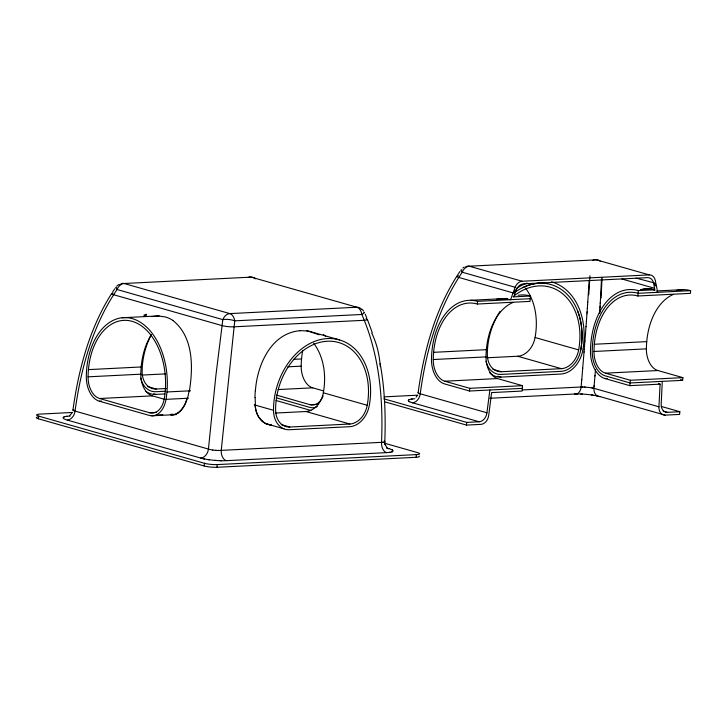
<?xml version="1.0" encoding="UTF-8"?>
<svg xmlns="http://www.w3.org/2000/svg" width="727" height="727" viewBox="0 0 727 727"><rect width="100%" height="100%" fill="white"/><g stroke="black" fill="none" stroke-linecap="round" stroke-linejoin="round"><path stroke-width="1.09" d="M255.132 397.542L255.395 405.148M384.81 441.589C385.728 415.535 384.919 389.29 380.139 363.609M662.297 381.357L661.197 404.048A9.124 6.834 -74.1 0 0 667.404 412.345L679.845 411.718L679.609 414.408L665.141 415.135L600.129 396.633A18.248 2.981 5.1 0 0 574.539 394.025L489.907 398.26M658.544 383.702L660.098 384.147L658.935 406.811A9.124 6.834 -74.1 0 0 665.141 415.135M601.483 279.15L600.293 302.668M600.084 306.24L600.248 303.45M600.248 303.559L600.302 302.577M589.161 280.468L587.752 302.287M599.884 309.611L600.029 307.13M599.984 307.839L600.093 306.076M599.684 312.746L599.739 311.847M599.893 309.375L599.657 313.173M587.343 308.33L587.58 304.804M587.57 304.958L587.761 302.178M586.943 313.937L587.089 311.892M587.053 312.365L587.352 308.094M586.943 313.9L586.407 321.343M585.998 326.805L586.416 321.189M585.553 332.748L584.89 341.281M585.462 333.938L586.007 326.641M255.413 390.735C257.14 365.208 270.898 333.302 299.815 330.721M584.235 349.56L584.908 341.045M584.054 351.859L582.7 368.371M584.026 352.195L584.254 349.405M594.959 376.032L595.504 369.443M581.745 379.73L582.718 368.135M594.077 386.491L594.995 375.595M581.773 379.449L581.127 387A9.124 5.861 87.1 0 1 574.539 394.025M594.159 385.474L593.923 388.309A9.124 6.834 -74.1 0 0 600.129 396.633M419.115 456.047A9.124 1.49 5.1 0 1 416.108 457.301L216.964 467.279A9.124 1.49 5.1 0 1 204.16 465.971L38.449 418.807L38.695 416.117A9.124 1.49 5.1 0 1 39.867 414.108L72.673 412.463M204.16 465.971L204.405 463.281L38.695 416.117M216.964 467.279L217.209 464.589L416.353 454.611A9.124 1.49 5.1 0 0 417.525 452.603L384.819 443.297M416.108 457.301L416.353 454.611M530.283 298.697L477.53 301.341L477.294 304.031A60.259 38.685 87.1 0 0 433.256 359.538A20.756 13.331 87.1 0 0 444.788 381.212L497.532 378.567L522.513 385.683L522.041 391.062L491.597 392.589L488.708 415.344A9.124 6.834 -74.1 0 1 480.956 424.368L466.489 425.086L466.725 422.396L383.874 398.814M522.277 388.372L469.533 391.017L469.769 388.327L444.788 381.212M518.124 295.326A65.739 42.202 87.1 0 1 530.519 296.007L530.038 301.387L477.294 304.031M660.098 384.147L629.846 385.655L630.318 380.276L605.446 373.16A20.756 13.268 87.2 0 1 593.977 351.477A60.259 38.522 87.2 0 1 637.843 295.989L638.324 290.609L654.9 289.773A62.077 34.278 64.4 0 0 651.065 288.982M637.843 295.989L690.414 293.354L690.65 290.664L638.088 293.299A62.995 40.276 87.2 0 0 592.223 351.314A23.5 15.022 87.2 0 0 605.209 375.85L630.082 382.965L682.644 380.339L682.889 377.64L657.899 370.534L605.446 373.16M466.725 422.396L479.166 421.778A9.124 6.834 -74.1 0 0 486.926 412.782L489.88 389.999M72.927 410.092C78.589 369.416 89.385 328.495 111.64 293.544A8.17 1.336 5.1 0 1 111.967 293.299L113.058 293.017M418.107 392.798C423.75 352.113 434.564 311.201 456.82 276.242A8.17 1.336 5.1 0 1 457.147 276.006M189.347 391.253C193.2 367.435 193.664 336.846 172.844 320.425M654.636 288.383L653.573 283.085A9.124 6.834 -74.1 0 0 647.557 277.641L523.34 283.866A9.124 6.834 -74.1 0 0 516.306 289.964L513.762 296.852A62.077 40.985 -67.7 0 0 513.271 296.707M655.236 280.258A9.124 6.834 -74.1 0 0 649.238 274.888L522.15 281.249A9.124 6.834 -74.1 0 0 515.134 287.274L510.59 299.688L503.902 298.67L496.686 299.315M112.621 292.018L114.693 288.873M457.801 274.715L459.882 271.571M416.098 397.187L417.098 395.752M69.619 415.717L71.918 413.045M462.899 267.972L464.217 267.091M116.974 285.956L119.037 284.393M177.979 413.236L176.806 413.836A23.437 15.249 -86.8 0 1 170.382 414.599M63.831 417.034L64.376 416.816M409.01 399.732L409.555 399.523M392.353 451.703L391.835 451.903M418.634 392.316L418.525 392.362A9.078 1.445 2.3 0 0 418.525 393.234L418.807 393.371A9.124 1.454 2.2 0 0 420.242 393.798L486.926 412.782M457.21 275.978L458.392 275.697M640.705 289.719L645.712 288.728L651.056 288.946M640.632 289.737L641.814 289.382M151.507 316.608L158.468 315.954L165.183 316.917A59.977 39.631 -68.6 0 1 172.862 320.38M66.13 416.417L67.12 416.28M411.309 399.123L412.3 398.987M390.081 452.294L389.09 452.43M383.256 442.243L382.865 442.289M147.726 386.591L156.287 389.027L166.447 388.509M492.906 369.289L501.466 371.724L561.335 368.662A20.756 15.503 -74.2 0 0 578.665 349.923A60.259 44.992 -74.2 0 0 563.08 294.144A60.259 44.992 -74.2 0 0 514.443 295.598M165.084 391.253L156.041 391.717A23.5 17.548 -74.2 0 1 140.684 378.049M153.697 393.807L155.805 394.407L164.838 393.943M497.822 376.204L500.985 377.104L560.853 374.041A26.236 19.593 -74.2 0 0 582.754 350.359A65.739 49.082 -74.2 0 0 551.42 281.84M516.306 289.964L515.189 290.018L514.143 292.808L513.017 292.872L458.837 277.45A9.242 1.509 5.1 0 1 457.856 277.123L457.256 276.851A8.37 1.363 5.1 0 1 456.847 276.524M656.917 288.583L656.363 285.684L655.236 285.738L654.691 283.03L636.125 278.114M530.519 296.007L513.762 296.852A62.586 41.802 -70.3 0 0 513.235 296.589M122.118 317.754L159.149 315.9M470.478 300.296L507.51 298.443M88.43 369.616L141.174 366.971M293.744 359.329L301.551 358.938M433.61 352.322L486.363 349.678M594.332 344.262L646.73 341.635M156.305 412.4L149.571 412.736L99.599 398.514A20.756 13.331 87.1 0 1 88.076 376.831L140.82 374.187A20.756 13.331 87.1 0 0 152.352 395.87L164.302 399.268M287.81 366.826L301.187 366.154A20.756 13.331 87.1 0 0 312.719 387.827L323.588 390.926M433.256 359.538L485.999 356.893A60.259 38.685 87.1 0 1 512.853 302.514M593.977 351.477L646.376 348.851A60.259 38.685 87.1 0 1 673.229 294.471M141.91 375.068L165.701 373.878M487.09 357.775L517.688 356.239L561.335 368.662M166.965 391.971L190.538 390.79M99.599 398.514L152.352 395.87M278.123 389.563L312.719 387.827M99.363 401.204L149.335 415.426A23.5 15.085 87.1 0 0 166.01 399.35A62.995 40.448 87.1 0 0 132.35 318.644A62.995 40.448 87.1 0 0 86.313 376.668A23.5 15.085 87.1 0 0 99.363 401.204L101.607 401.086M166.01 399.35L188.457 398.223M638.324 290.609A65.739 42.021 87.2 0 0 590.469 351.141A26.236 16.776 87.2 0 0 604.964 378.54L607.199 378.431M469.769 388.327L522.513 385.683M630.318 380.276L682.889 377.64M417.861 395.17L385.046 396.815A9.124 1.49 5.1 0 0 384.065 396.878M522.531 389.936L581.127 387A9.133 1.081 5.3 0 1 589.542 387.555L590.306 387.664A9.106 1.081 5.3 0 1 593.904 388.309L658.935 406.811M276.487 395.097L310.02 404.694L317.863 404.303M156.069 415.09L162.803 414.753M170.654 414.354L173.035 414.236M151.761 415.808L176.452 414.572M275.36 413.054L305.949 411.527L349.841 424.014A20.756 15.549 -74.1 0 0 367.226 405.284A60.259 45.138 -74.1 0 0 327.341 341.227A60.259 45.138 -74.1 0 0 275.615 409.874A20.756 15.549 -74.1 0 0 289.791 427.031L349.841 424.014M70.146 416.189A9.124 5.861 87.1 0 1 69.638 416.08A18.248 2.981 5.1 0 0 63.085 417.852L63.167 418.098A18.211 2.972 5.1 0 0 63.903 418.77L64.476 419.079A18.248 2.981 5.1 0 0 67.293 420.088L200.688 458.065A18.248 2.981 5.1 0 0 226.27 460.673L386.582 452.63A18.22 2.981 5.1 0 0 388.927 448.632L386.837 448.032M656.89 290.936L683.598 289.619M576.057 393.97L577.492 393.952M218.845 450.476L218.109 450.476M581.882 387L582.6 387.018M221.626 460.727L220.045 460.682M580.764 394.007L582.391 394.079M584.226 387.082L585.044 387.127M216.373 450.404L215.528 450.349M216.564 460.5L214.892 460.373M591.333 394.915L592.914 395.143M209.512 459.782L207.922 459.555M73.781 409.492A9.124 1.454 2.2 0 0 75.054 411.091L208.44 449.068A9.124 1.945 4.8 0 0 209.703 449.44L210.339 449.586A9.097 1.927 4.9 0 0 212.048 449.922L212.838 450.049M212.738 450.031L212.784 450.04A9.124 1.936 4.9 0 0 221.226 450.367L381.539 442.334A9.078 1.518 7.9 0 0 384.401 441.089L384.219 440.971M591.978 387.918L592.65 388.045M596.249 395.715L597.603 395.997M204.587 458.973L203.233 458.692M308.966 331.367L319.135 334.793M649.238 274.888L596.358 259.83L469.269 266.2A9.124 5.861 87.1 0 0 465.471 267.127M621.912 278.986L654.618 288.292M522.15 281.249L469.269 266.2A9.124 6.834 -74.1 0 0 462.254 272.225C437.808 308.193 426.077 351.132 420.224 393.798A9.124 6.834 -74.1 0 1 412.473 402.794L479.166 421.778M515.134 287.274L462.254 272.225A9.124 1.636 34.5 0 1 462.018 269.908M517.688 356.239A20.756 15.549 -74.1 0 0 535.063 337.51L578.665 349.923M680.472 379.712L682.644 380.339M604.964 378.54L629.846 385.655M661.316 406.448L679.845 411.718M663.233 411.155L667.404 412.345M306.44 330.503L339.627 339.945M469.533 391.017L444.542 383.901A23.5 15.085 87.1 0 1 431.493 359.365A62.995 40.448 87.1 0 1 477.53 301.341M384.719 401.813L466.489 425.086M305.949 411.527A20.756 15.549 -74.1 0 0 323.333 392.789L367.226 405.284M276.251 397.787L309.775 407.384A23.5 15.022 87.2 0 0 317.308 406.529M276.006 400.486L309.538 410.073A26.236 16.776 87.2 0 0 310.947 410.382M254.232 404.821L273.506 410.31A23.5 17.602 -74.1 0 0 289.555 429.721L349.605 426.704A23.5 17.602 -74.1 0 0 369.28 405.502A62.995 47.191 -74.1 0 0 327.577 338.537A62.995 47.191 -74.1 0 0 273.506 410.31M281.231 424.586L289.791 427.031M265.764 423.632L283.957 428.812M366.517 318.789L366.39 318.744A9.242 1.509 5.1 0 0 366.044 318.617M409.619 401.758L409.083 401.477M391.735 449.64L392.307 449.949M366.772 318.908L366.981 319.017A8.37 1.363 5.1 0 1 367.362 319.326M323.433 334.793L324.078 335.211M323.324 334.72L324.487 335.492M325.06 335.901L325.632 336.31M261.92 420.669L259.766 418.134M361.892 309.148L363.7 311.101M387.018 447.678L385.274 444.742M365.208 314.2L366.69 317.699M367.417 319.471L372.269 332.73M655.381 280.931L655.527 281.603M655.672 282.285L655.881 283.303M656.027 283.984L656.363 285.684M384.892 443.188L385.246 444.988L384.774 441.734M657.072 289.41L657.59 292.318M313.655 343.271A60.259 45.138 -74.1 0 1 323.333 392.789M140.82 374.187A60.259 38.685 87.1 0 1 151.425 334.556M88.076 376.831A60.259 38.685 87.1 0 1 132.114 321.334A60.259 38.685 87.1 0 1 164.302 398.532A20.756 13.331 87.1 0 1 149.571 412.736M301.187 366.154A60.259 38.685 87.1 0 1 302.723 350.432M371.779 333.23A62.995 40.448 87.1 0 1 380.276 366.644M323.151 395.97A20.756 13.268 87.2 0 1 310.02 404.694M156.287 389.027A20.756 15.503 -74.2 0 1 142.156 371.888A60.259 44.992 -74.2 0 1 150.989 335.374M111.658 293.817A8.37 1.363 5.1 0 0 112.04 294.135L112.676 294.426A9.242 1.509 5.1 0 0 113.657 294.744L222.017 325.587A9.233 1.509 5.1 0 0 223.253 325.896L226.106 326.405A8.17 1.336 5.1 0 0 227.851 326.614L229.432 326.741A8.37 1.363 5.1 0 0 231.168 326.832L232.613 326.85A9.242 1.509 5.1 0 0 234.039 326.814L364.263 320.289A9.233 1.509 5.1 0 0 365.49 320.189L366.99 319.88A8.17 1.336 5.1 0 0 367.38 319.607M116.665 287.165A9.124 1.636 34.5 0 0 117.074 289.519C92.629 325.487 80.897 368.435 75.045 411.091A9.124 6.834 -74.1 0 1 67.293 420.088M248.161 277.505A9.124 5.861 87.1 0 1 251.178 277.132L356.93 307.23A9.124 6.834 -74.1 0 1 361.473 309.393M255.359 278.868A9.124 6.834 -74.1 0 0 251.178 277.132L124.09 283.503A9.124 5.861 87.1 0 0 119.919 284.766M363.863 312.41A9.124 0.972 -24 0 1 361.837 314.473L234.748 320.843A9.124 3.044 7.4 0 0 222.825 319.626L117.074 289.519A9.124 6.834 -74.1 0 1 124.09 283.503L229.841 313.601L356.93 307.23A9.124 5.861 87.1 0 1 361.837 314.473C379.367 354.54 383.338 399.05 381.539 442.334A9.124 5.861 87.1 0 0 386.582 452.63M254.986 397.551A63.513 42.002 -86.2 0 1 255.268 390.726M270.998 424.868A23.518 17.848 -80.1 0 1 255.195 405.193M259.621 418.316A23.591 17.702 -82.9 0 1 255.15 405.203M155.805 394.407A26.236 19.593 -74.2 0 1 145.9 391.317M143.882 315.145A67.32 50.935 -83.8 0 1 146.481 314.255M189.084 391.162A63.204 34.287 -82.4 0 1 187.53 398.114M187.039 398.178A23.518 14.567 -83.8 0 1 170.527 414.663M187.266 398.287A23.555 14.585 -83.8 0 1 177.933 413M200.688 458.065A9.124 6.834 -74.1 0 0 208.44 449.068L215.874 375.714L222.825 319.626A9.124 6.834 -74.1 0 1 229.841 313.601A9.124 5.861 87.1 0 1 234.748 320.843L221.235 450.367A9.124 5.861 87.1 0 0 226.27 460.673M271.162 424.877A23.455 17.793 -80.1 0 1 261.884 420.733M299.824 330.749A59.95 45.701 77.6 0 1 308.966 331.43M144.082 316.154A66.548 47.082 -77.7 0 1 146.572 315.136M217.209 464.589A9.124 1.49 5.1 0 1 204.405 463.281M38.449 418.807A9.124 1.49 5.1 0 1 37.477 417.044M388.927 448.623A9.124 6.834 -74.1 0 1 387.064 448.386M485.981 361.246A23.5 17.548 -74.2 0 0 501.221 374.414L561.09 371.352A23.5 17.548 -74.2 0 0 580.709 350.141A62.94 47.001 -74.2 0 0 581.246 346.87A62.949 46.973 -74.2 0 0 581.7 342.662M514.143 292.908A62.995 47.037 -74.2 0 1 564.661 292.036A62.995 47.037 -74.2 0 1 580.709 350.132M577.692 311.211A62.995 46.991 -74.3 0 1 581.691 342.599M522.631 287.665A62.995 46.991 -74.3 0 1 539.125 283.212M501.466 371.724A20.756 15.503 -74.2 0 1 487.335 354.594A60.259 44.992 -74.2 0 1 500.076 311.365M525.394 287.992A60.259 45.138 -74.1 0 1 535.063 337.51M516.806 288.192A65.739 49.082 -74.2 0 1 527.039 283.085M500.985 377.104A26.236 19.593 -74.2 0 1 489.625 372.76M642.105 289.437A62.586 34.56 64.4 0 1 654.972 290.191M589.951 275.751A227.487 12.168 -84.6 0 1 588.761 294.762M602.038 277.541A227.487 23.1 -83.7 0 1 601.038 298.043M412.473 402.794A18.248 2.981 5.1 0 1 414.817 398.778M656.663 292.236A59.977 33.433 65.3 0 1 657.608 292.49M592.941 260.457A9.124 5.861 87.1 0 1 596.358 259.83A9.124 6.834 -74.1 0 1 600.157 261.193M497.532 378.567A20.756 13.331 87.1 0 1 485.999 356.893M657.899 370.534A20.756 13.331 87.1 0 1 646.376 348.851M676.592 290.491A62.995 40.448 87.1 0 1 690.65 290.664"/></g></svg>
